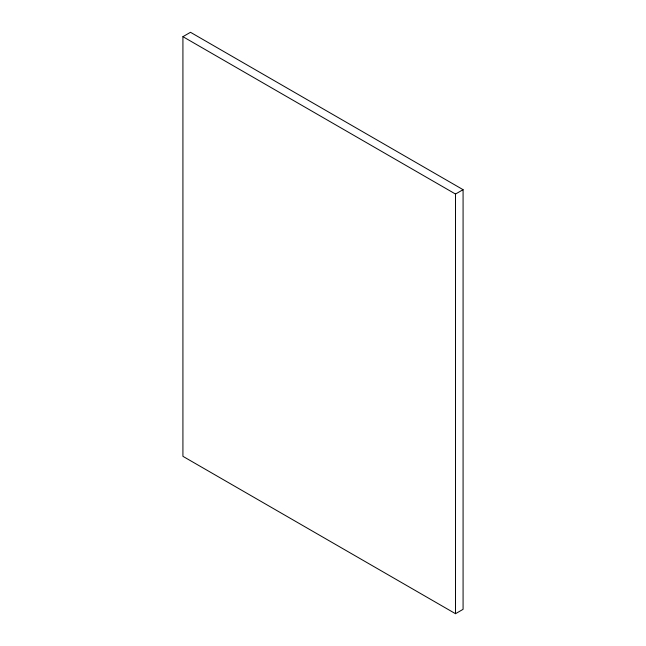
<?xml version="1.0" encoding="UTF-8"?>
<svg xmlns="http://www.w3.org/2000/svg" width="646" height="646" viewBox="0 0 646 646"><rect width="100%" height="100%" fill="white"/><g stroke="black" fill="none" stroke-linecap="round" stroke-linejoin="round"><path stroke-width="0.97" d="M182.923 36.669L190.497 32.3L463.077 189.674L463.077 609.331L455.503 613.7L182.923 456.326L182.923 36.669L455.503 194.042L463.077 189.674M455.503 194.042L455.503 613.7"/></g></svg>
